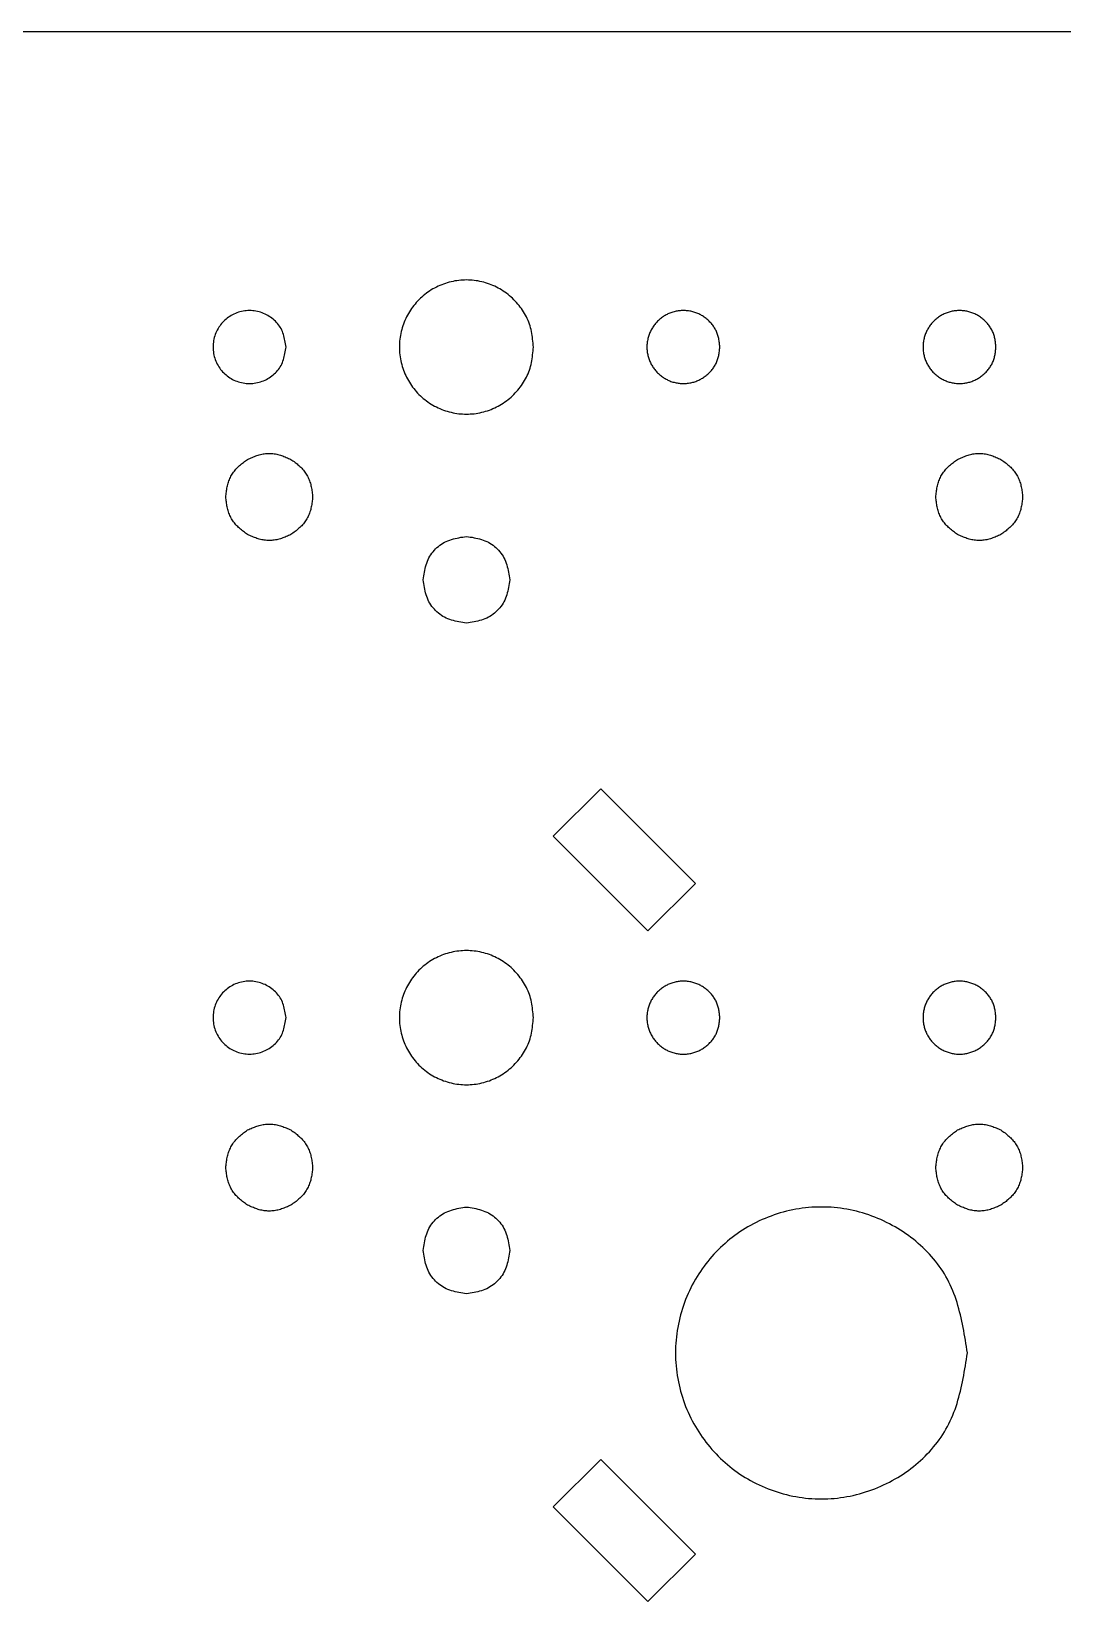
# Model space of a CAD drawing. Extents: x 1 to 215, y -90 to -6.
# Drawn here: x 141.78 to 167.92, y -45.49 to -5.68 of the extents above; entities that cross this region are included whole.
import ezdxf

# ---------------------------------------------------------------- set-up
doc = ezdxf.new("R2010")
doc.units = 0
for name, color, linetype in [('Cork_Diodes', 7, 'CONTINUOUS'), ('Cork_Holes', 7, 'CONTINUOUS'), ('Cork_Outline', 7, 'CONTINUOUS')]:
    doc.layers.add(name, color=color, linetype=linetype)

msp = doc.modelspace()

# ---------------------------------------------------------------- linework, layer by layer
at = {"layer": 'Cork_Diodes', "color": 2}
for points in [[(156.213418, -24.886792), (155.011998, -26.088212)], [(158.613417, -27.286801), (156.213418, -24.886792)], [(157.411999, -28.488221), (155.011998, -26.088212)], [(158.613417, -27.286801), (157.411999, -28.488221)], [(156.213418, -41.887012), (155.011998, -43.088432)], [(158.613417, -44.287021), (156.213418, -41.887012)], [(157.411999, -45.488441), (155.011998, -43.088432)], [(158.613417, -44.287021), (157.411999, -45.488441)]]:
    msp.add_lwpolyline(points, dxfattribs=at)
at = {"layer": 'Cork_Holes', "color": 1}
for points, knots in [([(154.509954, -13.685286), (154.503192, -13.751448), (154.489715, -13.883307), (154.460044, -14.079345), (154.411312, -14.270325), (154.334958, -14.451488), (154.235707, -14.620988), (154.116383, -14.778773), (153.979943, -14.923037), (153.827736, -15.051305), (153.661869, -15.160996), (153.484039, -15.25018), (153.29688, -15.318079), (153.103959, -15.363628), (152.908029, -15.386186), (152.711826, -15.386188), (152.515971, -15.363634), (152.323151, -15.318069), (152.136012, -15.250134), (151.958, -15.160925), (151.791734, -15.051373), (151.639329, -14.923275), (151.503466, -14.779049), (151.38598, -14.620707), (151.287878, -14.450786), (151.209492, -14.269865), (151.152514, -14.080087), (151.117784, -13.884049), (151.106045, -13.685286), (151.117784, -13.486523), (151.152514, -13.290484), (151.209492, -13.100707), (151.287878, -12.919785), (151.38598, -12.749865), (151.503466, -12.591523), (151.639329, -12.447296), (151.791734, -12.319199), (151.957999, -12.209647), (152.136011, -12.120439), (152.32315, -12.052505), (152.515975, -12.006975), (152.711823, -11.984386), (152.908031, -11.984389), (153.103955, -12.006982), (153.296881, -12.052494), (153.484039, -12.120393), (153.661869, -12.209575), (153.827736, -12.319266), (153.979943, -12.447535), (154.116383, -12.591799), (154.235707, -12.749584), (154.334958, -12.919084), (154.411311, -13.100247), (154.460046, -13.291226), (154.48972, -13.487265), (154.503194, -13.619124), (154.509954, -13.685286)], [0, 0, 0, 0, 0.199511, 0.397619, 0.594372, 0.789098, 0.985319, 1.182187, 1.381317, 1.579794, 1.778027, 1.976499, 2.175217, 2.373979, 2.569805, 2.765573, 2.961314, 3.159932, 3.358595, 3.557251, 3.755903, 3.954561, 4.153184, 4.348959, 4.544746, 4.740525, 4.939158, 5.137817, 5.336466, 5.535115, 5.733774, 5.932407, 6.128186, 6.323973, 6.519748, 6.718371, 6.917029, 7.115681, 7.314337, 7.512997, 7.711611, 7.907353, 8.103121, 8.298949, 8.497708, 8.696424, 8.894895, 9.093128, 9.291605, 9.490735, 9.687603, 9.883824, 10.07855, 10.275303, 10.473412, 10.672922, 10.672922, 10.672922, 10.672922]), ([(148.235093, -13.685286), (148.226646, -13.739474), (148.209885, -13.846986), (148.17361, -14.005056), (148.114604, -14.153978), (148.0242, -14.285121), (147.91084, -14.396611), (147.778113, -14.488581), (147.63062, -14.557546), (147.472684, -14.600467), (147.309967, -14.61521), (147.147137, -14.600444), (146.98914, -14.557713), (146.842262, -14.488936), (146.711258, -14.396308), (146.599045, -14.284068), (146.506463, -14.153133), (146.437667, -14.006381), (146.394916, -13.848383), (146.380185, -13.685286), (146.394916, -13.522189), (146.437667, -13.364191), (146.506463, -13.217439), (146.599045, -13.086503), (146.711258, -12.974263), (146.842262, -12.881635), (146.98914, -12.812858), (147.147137, -12.770128), (147.309967, -12.755362), (147.472684, -12.770105), (147.63062, -12.813025), (147.778113, -12.881991), (147.91084, -12.973961), (148.0242, -13.085451), (148.114604, -13.216593), (148.17361, -13.365516), (148.209887, -13.523585), (148.226646, -13.631098), (148.235093, -13.685286)], [0, 0, 0, 0, 0.164513, 0.326404, 0.485735, 0.64181, 0.800541, 0.960316, 1.123975, 1.286619, 1.448879, 1.611514, 1.774522, 1.937497, 2.095491, 2.253458, 2.411385, 2.574194, 2.737122, 2.900004, 3.062885, 3.225814, 3.388622, 3.546549, 3.704517, 3.86251, 4.025485, 4.188493, 4.351129, 4.513389, 4.676033, 4.839691, 4.999466, 5.158197, 5.314273, 5.473604, 5.635495, 5.800008, 5.800008, 5.800008, 5.800008]), ([(159.235071, -13.685286), (159.231392, -13.721284), (159.224058, -13.793031), (159.20792, -13.8997), (159.181396, -14.003613), (159.139853, -14.102184), (159.085848, -14.194408), (159.020922, -14.280261), (158.946685, -14.358762), (158.863864, -14.428559), (158.773613, -14.488248), (158.676853, -14.53678), (158.575015, -14.573715), (158.470046, -14.598501), (158.363431, -14.610704), (158.256681, -14.610709), (158.150113, -14.598492), (158.045185, -14.57376), (157.943365, -14.536769), (157.846511, -14.488208), (157.75604, -14.428596), (157.673113, -14.358892), (157.599191, -14.28041), (157.535261, -14.194256), (157.481883, -14.101803), (157.439232, -14.003363), (157.408229, -13.900103), (157.389332, -13.793435), (157.382944, -13.685286), (157.389331, -13.577137), (157.408225, -13.470468), (157.439233, -13.367209), (157.481883, -13.268769), (157.535262, -13.176315), (157.599191, -13.090162), (157.673112, -13.011679), (157.75604, -12.941977), (157.846504, -12.88236), (157.943369, -12.833832), (158.045192, -12.796867), (158.150107, -12.772066), (158.256681, -12.759867), (158.363432, -12.759864), (158.470041, -12.772082), (158.575025, -12.796811), (158.676849, -12.833793), (158.773613, -12.882322), (158.863863, -12.942013), (158.946684, -13.011809), (159.020919, -13.090312), (159.085847, -13.176163), (159.139851, -13.268388), (159.181398, -13.366958), (159.207915, -13.470873), (159.224061, -13.57754), (159.231393, -13.649287), (159.235071, -13.685286)], [0, 0, 0, 0, 0.108553, 0.21635, 0.323408, 0.429357, 0.53612, 0.643238, 0.751593, 0.85959, 0.967456, 1.075449, 1.183573, 1.291721, 1.398267, 1.504788, 1.611288, 1.719349, 1.827449, 1.93555, 2.043643, 2.151738, 2.259817, 2.366341, 2.472869, 2.57939, 2.68747, 2.795567, 2.903651, 3.011736, 3.119833, 3.227913, 3.334435, 3.440963, 3.547486, 3.655565, 3.76366, 3.871753, 3.979841, 4.087936, 4.196008, 4.302507, 4.409028, 4.515575, 4.623716, 4.731848, 4.839843, 4.947709, 5.055706, 5.16406, 5.271178, 5.377942, 5.483891, 5.590948, 5.698745, 5.807299, 5.807299, 5.807299, 5.807299]), ([(166.235057, -13.685286), (166.231378, -13.721284), (166.224044, -13.793031), (166.207906, -13.8997), (166.181382, -14.003613), (166.139839, -14.102184), (166.085834, -14.194408), (166.020908, -14.280261), (165.946671, -14.358762), (165.86385, -14.428559), (165.773599, -14.488248), (165.676839, -14.53678), (165.575001, -14.573715), (165.470032, -14.598501), (165.363417, -14.610704), (165.256667, -14.610709), (165.150099, -14.598492), (165.045171, -14.57376), (164.943351, -14.536769), (164.846497, -14.488208), (164.756026, -14.428596), (164.673099, -14.358892), (164.599177, -14.28041), (164.535247, -14.194256), (164.481869, -14.101803), (164.439218, -14.003363), (164.408215, -13.900103), (164.389318, -13.793435), (164.38293, -13.685286), (164.389317, -13.577137), (164.408211, -13.470468), (164.439219, -13.367209), (164.481869, -13.268769), (164.535248, -13.176315), (164.599177, -13.090162), (164.673098, -13.011679), (164.756026, -12.941977), (164.84649, -12.88236), (164.943355, -12.833832), (165.045178, -12.796867), (165.150093, -12.772066), (165.256667, -12.759867), (165.363418, -12.759864), (165.470027, -12.772082), (165.575011, -12.796811), (165.676835, -12.833793), (165.773599, -12.882322), (165.863849, -12.942013), (165.94667, -13.011809), (166.020905, -13.090312), (166.085833, -13.176163), (166.139837, -13.268388), (166.181384, -13.366958), (166.207901, -13.470873), (166.224047, -13.57754), (166.231379, -13.649287), (166.235057, -13.685286)], [0, 0, 0, 0, 0.108553, 0.21635, 0.323408, 0.429357, 0.53612, 0.643238, 0.751593, 0.85959, 0.967456, 1.075449, 1.183573, 1.291721, 1.398267, 1.504788, 1.611288, 1.719349, 1.827449, 1.93555, 2.043643, 2.151738, 2.259817, 2.366341, 2.472869, 2.57939, 2.68747, 2.795567, 2.903651, 3.011736, 3.119833, 3.227913, 3.334435, 3.440963, 3.547486, 3.655565, 3.76366, 3.871753, 3.979841, 4.087936, 4.196008, 4.302507, 4.409028, 4.515575, 4.623716, 4.731848, 4.839843, 4.947709, 5.055706, 5.16406, 5.271178, 5.377942, 5.483891, 5.590948, 5.698745, 5.807299, 5.807299, 5.807299, 5.807299]), ([(146.709966, -17.485285), (146.714432, -17.442604), (146.723341, -17.35745), (146.742657, -17.230638), (146.773951, -17.106684), (146.822413, -16.988589), (146.886038, -16.878387), (146.964091, -16.777375), (147.055788, -16.68829), (147.155947, -16.60815), (147.225236, -16.557859), (147.259966, -16.532652)], [0, 0, 0, 0, 0.128737, 0.256844, 0.384549, 0.511268, 0.638499, 0.765225, 0.892934, 1.021036, 1.149772, 1.149772, 1.149772, 1.149772]), ([(147.259966, -16.532652), (147.29916, -16.515179), (147.377357, -16.480318), (147.496834, -16.433639), (147.619833, -16.398771), (147.746339, -16.381697), (147.873594, -16.381691), (148.00009, -16.398788), (148.123111, -16.433572), (148.242574, -16.4803), (148.320771, -16.515173), (148.359966, -16.532652)], [0, 0, 0, 0, 0.128734, 0.256836, 0.384541, 0.511267, 0.6385, 0.765226, 0.892919, 1.02103, 1.149773, 1.149773, 1.149773, 1.149773]), ([(148.359966, -16.532652), (148.394696, -16.557859), (148.463985, -16.60815), (148.564144, -16.68829), (148.655841, -16.777375), (148.733894, -16.878387), (148.797519, -16.988589), (148.845981, -17.106684), (148.877277, -17.230638), (148.896597, -17.35745), (148.905502, -17.442603), (148.909966, -17.485285)], [0, 0, 0, 0, 0.128735, 0.256838, 0.384546, 0.511273, 0.638504, 0.765223, 0.892928, 1.021036, 1.149772, 1.149772, 1.149772, 1.149772]), ([(164.70993, -17.485285), (164.714396, -17.442604), (164.723305, -17.35745), (164.742621, -17.230638), (164.773915, -17.106684), (164.822377, -16.988589), (164.886002, -16.878387), (164.964055, -16.777375), (165.055752, -16.68829), (165.155911, -16.60815), (165.2252, -16.557859), (165.25993, -16.532652)], [0, 0, 0, 0, 0.128737, 0.256844, 0.384549, 0.511268, 0.638499, 0.765225, 0.892934, 1.021036, 1.149772, 1.149772, 1.149772, 1.149772]), ([(165.25993, -16.532652), (165.299124, -16.515179), (165.37732, -16.480318), (165.496797, -16.433639), (165.619795, -16.398771), (165.746302, -16.381697), (165.873557, -16.381691), (166.000054, -16.398788), (166.123075, -16.433572), (166.242538, -16.4803), (166.320735, -16.515173), (166.35993, -16.532652)], [0, 0, 0, 0, 0.128733, 0.256834, 0.384538, 0.511267, 0.6385, 0.765226, 0.892919, 1.02103, 1.149773, 1.149773, 1.149773, 1.149773]), ([(166.35993, -16.532652), (166.39466, -16.557859), (166.463949, -16.60815), (166.564108, -16.68829), (166.655805, -16.777375), (166.733858, -16.878387), (166.797483, -16.988589), (166.845945, -17.106684), (166.877241, -17.230638), (166.896561, -17.35745), (166.905466, -17.442603), (166.90993, -17.485285)], [0, 0, 0, 0, 0.128735, 0.256838, 0.384546, 0.511273, 0.638504, 0.765223, 0.892928, 1.021036, 1.149772, 1.149772, 1.149772, 1.149772]), ([(147.259966, -18.437917), (147.225236, -18.41271), (147.155947, -18.362419), (147.055788, -18.282279), (146.964091, -18.193194), (146.886037, -18.09218), (146.822409, -17.98197), (146.773956, -17.863865), (146.742655, -17.739914), (146.723336, -17.61311), (146.71443, -17.527963), (146.709966, -17.485285)], [0, 0, 0, 0, 0.128735, 0.256838, 0.384546, 0.511274, 0.638511, 0.765247, 0.892945, 1.02104, 1.14977, 1.14977, 1.14977, 1.14977]), ([(148.909966, -17.485285), (148.9055, -17.527963), (148.896591, -17.61311), (148.877275, -17.739914), (148.845976, -17.863866), (148.797523, -17.981969), (148.733895, -18.09218), (148.655841, -18.193194), (148.564144, -18.282279), (148.463985, -18.362419), (148.394696, -18.41271), (148.359966, -18.437917)], [0, 0, 0, 0, 0.12873, 0.256825, 0.384523, 0.511259, 0.638496, 0.765223, 0.892932, 1.021034, 1.14977, 1.14977, 1.14977, 1.14977]), ([(165.25993, -18.437917), (165.2252, -18.41271), (165.155911, -18.362419), (165.055752, -18.282279), (164.964055, -18.193194), (164.886001, -18.09218), (164.822373, -17.98197), (164.77392, -17.863865), (164.742619, -17.739914), (164.7233, -17.61311), (164.714394, -17.527963), (164.70993, -17.485285)], [0, 0, 0, 0, 0.128735, 0.256838, 0.384546, 0.511274, 0.638511, 0.765247, 0.892945, 1.02104, 1.14977, 1.14977, 1.14977, 1.14977]), ([(166.90993, -17.485285), (166.905464, -17.527963), (166.896555, -17.61311), (166.877239, -17.739914), (166.84594, -17.863866), (166.797487, -17.981969), (166.733859, -18.09218), (166.655805, -18.193194), (166.564108, -18.282279), (166.463949, -18.362419), (166.39466, -18.41271), (166.35993, -18.437917)], [0, 0, 0, 0, 0.12873, 0.256825, 0.384523, 0.511259, 0.638496, 0.765223, 0.892932, 1.021034, 1.14977, 1.14977, 1.14977, 1.14977]), ([(148.359966, -18.437917), (148.320772, -18.455389), (148.242576, -18.490247), (148.123094, -18.536914), (148.000102, -18.571802), (147.873592, -18.588871), (147.746339, -18.588879), (147.619842, -18.571781), (147.496821, -18.536997), (147.377358, -18.490269), (147.299161, -18.455396), (147.259966, -18.437917)], [0, 0, 0, 0, 0.128731, 0.256831, 0.38454, 0.511266, 0.638499, 0.765225, 0.892918, 1.021028, 1.149771, 1.149771, 1.149771, 1.149771]), ([(151.709956, -19.585282), (151.720016, -19.521188), (151.740014, -19.393773), (151.783302, -19.205846), (151.853577, -19.027739), (151.960264, -18.869563), (152.094243, -18.735585), (152.252418, -18.628895), (152.430524, -18.558618), (152.618447, -18.515326), (152.745862, -18.495334), (152.809956, -18.485277)], [0, 0, 0, 0, 0.194621, 0.386895, 0.577571, 0.765401, 0.955016, 1.142857, 1.333525, 1.525797, 1.720417, 1.720417, 1.720417, 1.720417]), ([(152.809956, -18.485277), (152.87405, -18.495334), (153.001465, -18.515326), (153.189387, -18.558618), (153.367494, -18.628895), (153.525669, -18.735585), (153.659648, -18.869563), (153.766335, -19.027739), (153.83661, -19.205846), (153.879898, -19.393773), (153.899896, -19.521188), (153.909956, -19.585282)], [0, 0, 0, 0, 0.194619, 0.38689, 0.57756, 0.7654, 0.955015, 1.142846, 1.333521, 1.525796, 1.720416, 1.720416, 1.720416, 1.720416]), ([(166.35993, -18.437917), (166.320736, -18.455389), (166.24254, -18.490247), (166.12306, -18.536914), (166.000067, -18.571802), (165.873557, -18.588871), (165.746303, -18.588879), (165.619806, -18.571781), (165.496785, -18.536997), (165.377322, -18.490269), (165.299125, -18.455396), (165.25993, -18.437917)], [0, 0, 0, 0, 0.128731, 0.256829, 0.384537, 0.511265, 0.638499, 0.765225, 0.892918, 1.021028, 1.149771, 1.149771, 1.149771, 1.149771]), ([(152.809956, -20.685288), (152.745862, -20.675224), (152.618448, -20.655217), (152.430524, -20.611922), (152.252424, -20.54164), (152.094238, -20.434973), (151.960258, -20.30099), (151.853587, -20.142806), (151.783299, -19.964709), (151.740014, -19.776789), (151.720016, -19.649376), (151.709956, -19.585282)], [0, 0, 0, 0, 0.194622, 0.386896, 0.577565, 0.765396, 0.955011, 1.142856, 1.333514, 1.525782, 1.720402, 1.720402, 1.720402, 1.720402]), ([(153.909956, -19.585282), (153.899896, -19.649376), (153.879898, -19.776789), (153.836613, -19.964709), (153.766325, -20.142806), (153.659654, -20.30099), (153.525674, -20.434973), (153.367488, -20.54164), (153.189388, -20.611922), (153.001464, -20.655217), (152.87405, -20.675224), (152.809956, -20.685288)], [0, 0, 0, 0, 0.19462, 0.386888, 0.577546, 0.765391, 0.955006, 1.142837, 1.333507, 1.52578, 1.720402, 1.720402, 1.720402, 1.720402]), ([(154.509954, -30.685241), (154.503192, -30.751403), (154.489715, -30.883262), (154.460044, -31.079301), (154.411312, -31.270281), (154.334958, -31.451443), (154.235707, -31.620944), (154.116378, -31.778728), (153.979949, -31.923004), (153.827736, -32.051267), (153.661866, -32.160951), (153.484039, -32.25014), (153.296883, -32.318053), (153.103956, -32.363573), (152.908031, -32.386165), (152.711824, -32.386167), (152.515974, -32.36358), (152.323148, -32.318043), (152.136011, -32.250094), (151.958002, -32.160879), (151.791734, -32.051334), (151.639323, -31.923242), (151.50347, -31.779004), (151.38598, -31.620663), (151.287878, -31.450742), (151.209492, -31.269821), (151.152514, -31.080043), (151.117784, -30.884004), (151.106045, -30.685242), (151.117784, -30.486481), (151.152512, -30.290451), (151.209496, -30.100683), (151.287878, -29.919767), (151.38598, -29.749846), (151.50347, -29.591504), (151.639323, -29.447267), (151.791734, -29.319175), (151.958002, -29.20963), (152.136011, -29.120415), (152.323148, -29.052466), (152.515974, -29.006929), (152.711824, -28.984342), (152.908031, -28.984344), (153.103956, -29.006936), (153.296883, -29.052456), (153.484039, -29.120369), (153.661866, -29.209558), (153.827736, -29.319242), (153.979949, -29.447505), (154.116378, -29.591781), (154.235707, -29.749565), (154.334959, -29.919066), (154.411308, -30.100223), (154.460047, -30.291193), (154.48972, -30.487223), (154.503194, -30.61908), (154.509954, -30.685241)], [0, 0, 0, 0, 0.199511, 0.397619, 0.594372, 0.789098, 0.985319, 1.182187, 1.381325, 1.579798, 1.778029, 1.976503, 2.175223, 2.373983, 2.569811, 2.765579, 2.961321, 3.159937, 3.358602, 3.557261, 3.755909, 3.954563, 4.153195, 4.34897, 4.544757, 4.740536, 4.939169, 5.137828, 5.336477, 5.535125, 5.733777, 5.932392, 6.128172, 6.323958, 6.519733, 6.718365, 6.917019, 7.115668, 7.314327, 7.512991, 7.711607, 7.907349, 8.103117, 8.298945, 8.497705, 8.696426, 8.8949, 9.09313, 9.291603, 9.490741, 9.68761, 9.88383, 10.078556, 10.275292, 10.473394, 10.672903, 10.672903, 10.672903, 10.672903]), ([(148.235093, -30.685241), (148.226646, -30.73943), (148.209885, -30.846945), (148.173606, -31.005021), (148.114614, -31.153953), (148.024194, -31.285088), (147.910834, -31.396572), (147.778123, -31.488569), (147.630615, -31.557506), (147.472683, -31.600423), (147.309967, -31.615165), (147.147138, -31.6004), (146.989145, -31.557673), (146.842252, -31.488924), (146.711264, -31.39627), (146.599051, -31.284035), (146.506452, -31.153108), (146.437671, -31.006346), (146.394916, -30.848342), (146.380185, -30.685242), (146.394916, -30.522144), (146.437668, -30.364147), (146.506459, -30.217396), (146.599051, -30.086469), (146.711258, -29.974225), (146.842259, -29.88159), (146.98914, -29.812819), (147.147139, -29.770103), (147.309967, -29.755347), (147.472682, -29.77008), (147.63062, -29.812986), (147.778116, -29.881945), (147.91084, -29.973923), (148.024194, -30.085417), (148.114607, -30.21655), (148.17361, -30.365472), (148.209887, -30.52354), (148.226646, -30.631053), (148.235093, -30.685241)], [0, 0, 0, 0, 0.164514, 0.326411, 0.48576, 0.641821, 0.800552, 0.960337, 1.123987, 1.286629, 1.448889, 1.611525, 1.774531, 1.937498, 2.095502, 2.253469, 2.411382, 2.574207, 2.737142, 2.900025, 3.062906, 3.225835, 3.388643, 3.546561, 3.704532, 3.862529, 4.025501, 4.188506, 4.351141, 4.5134, 4.676041, 4.839696, 4.999475, 5.15821, 5.314276, 5.473607, 5.635498, 5.800011, 5.800011, 5.800011, 5.800011]), ([(159.235071, -30.685241), (159.231392, -30.721244), (159.224059, -30.792992), (159.207921, -30.899662), (159.181391, -31.003575), (159.139856, -31.102155), (159.085849, -31.194388), (159.020924, -31.280242), (158.946686, -31.358738), (158.863862, -31.428521), (158.773611, -31.488203), (158.676853, -31.536737), (158.575014, -31.573674), (158.470049, -31.598489), (158.363431, -31.610684), (158.256681, -31.610691), (158.150113, -31.598475), (158.045183, -31.573736), (157.943366, -31.53673), (157.846515, -31.488163), (157.756042, -31.428559), (157.673112, -31.358867), (157.599189, -31.280391), (157.53526, -31.194236), (157.481879, -31.101774), (157.439237, -31.003325), (157.408228, -30.900064), (157.389331, -30.793396), (157.382944, -30.685247), (157.389331, -30.577098), (157.408228, -30.47043), (157.43923, -30.367167), (157.481883, -30.268725), (157.535261, -30.176271), (157.599191, -30.090117), (157.673111, -30.011637), (157.756036, -29.941937), (157.846514, -29.882348), (157.943365, -29.833791), (158.045191, -29.796824), (158.150106, -29.772021), (158.256681, -29.759822), (158.363432, -29.759819), (158.470041, -29.772038), (158.575026, -29.796767), (158.676854, -29.833753), (158.773602, -29.88231), (158.863868, -29.941973), (158.946685, -30.011766), (159.020919, -30.090267), (159.085847, -30.176118), (159.13985, -30.268343), (159.1814, -30.366917), (159.207912, -30.470835), (159.224062, -30.577502), (159.231393, -30.649245), (159.235071, -30.685241)], [0, 0, 0, 0, 0.108565, 0.216356, 0.323408, 0.429374, 0.536144, 0.643262, 0.751612, 0.859601, 0.967463, 1.075457, 1.183583, 1.291735, 1.398282, 1.504802, 1.611302, 1.719365, 1.827469, 1.935573, 2.043662, 2.151749, 2.259823, 2.366348, 2.472881, 2.57942, 2.687494, 2.795586, 2.903682, 3.01176, 3.119851, 3.227943, 3.334465, 3.440993, 3.547516, 3.655594, 3.763685, 3.871768, 3.979863, 4.087961, 4.196033, 4.302533, 4.409054, 4.515601, 4.623742, 4.731876, 4.83988, 4.947735, 5.055728, 5.164081, 5.271199, 5.377963, 5.483912, 5.59098, 5.698772, 5.80732, 5.80732, 5.80732, 5.80732]), ([(166.235057, -30.685241), (166.231378, -30.721244), (166.224045, -30.792992), (166.207907, -30.899662), (166.181377, -31.003575), (166.139842, -31.102155), (166.085835, -31.194388), (166.02091, -31.280242), (165.946672, -31.358738), (165.863848, -31.428521), (165.773597, -31.488203), (165.676839, -31.536737), (165.575, -31.573674), (165.470035, -31.598489), (165.363417, -31.610684), (165.256667, -31.610691), (165.150099, -31.598475), (165.045169, -31.573736), (164.943352, -31.53673), (164.846501, -31.488163), (164.756028, -31.428559), (164.673098, -31.358867), (164.599175, -31.280391), (164.535246, -31.194236), (164.481865, -31.101774), (164.439223, -31.003325), (164.408214, -30.900064), (164.389317, -30.793396), (164.38293, -30.685247), (164.389317, -30.577098), (164.408214, -30.47043), (164.439216, -30.367167), (164.481869, -30.268725), (164.535247, -30.176271), (164.599177, -30.090117), (164.673097, -30.011637), (164.756022, -29.941937), (164.8465, -29.882348), (164.943351, -29.833791), (165.045177, -29.796824), (165.150092, -29.772021), (165.256667, -29.759822), (165.363418, -29.759819), (165.470027, -29.772038), (165.575012, -29.796767), (165.67684, -29.833753), (165.773588, -29.88231), (165.863854, -29.941973), (165.946671, -30.011766), (166.020905, -30.090267), (166.085833, -30.176118), (166.139836, -30.268343), (166.181386, -30.366917), (166.207898, -30.470835), (166.224048, -30.577502), (166.231379, -30.649245), (166.235057, -30.685241)], [0, 0, 0, 0, 0.108565, 0.216356, 0.323408, 0.429374, 0.536144, 0.643262, 0.751612, 0.859601, 0.967463, 1.075457, 1.183583, 1.291735, 1.398282, 1.504802, 1.611302, 1.719365, 1.827469, 1.935573, 2.043662, 2.151749, 2.259823, 2.366348, 2.472881, 2.57942, 2.687494, 2.795586, 2.903682, 3.01176, 3.119851, 3.227943, 3.334465, 3.440993, 3.547516, 3.655594, 3.763685, 3.871768, 3.979863, 4.087961, 4.196033, 4.302533, 4.409054, 4.515601, 4.623742, 4.731876, 4.83988, 4.947735, 5.055728, 5.164081, 5.271199, 5.377963, 5.483912, 5.59098, 5.698772, 5.80732, 5.80732, 5.80732, 5.80732]), ([(147.259966, -33.532714), (147.29916, -33.515242), (147.377356, -33.480383), (147.496838, -33.433717), (147.61983, -33.398829), (147.74634, -33.381759), (147.873593, -33.381752), (148.00009, -33.39885), (148.123111, -33.433633), (148.242574, -33.480361), (148.320771, -33.515234), (148.359966, -33.532714)], [0, 0, 0, 0, 0.128731, 0.256831, 0.38454, 0.511266, 0.638499, 0.765225, 0.892918, 1.021028, 1.149771, 1.149771, 1.149771, 1.149771]), ([(165.25993, -33.532714), (165.299124, -33.515242), (165.37732, -33.480383), (165.4968, -33.433717), (165.619793, -33.398828), (165.746303, -33.381759), (165.873557, -33.381752), (166.000054, -33.39885), (166.123075, -33.433633), (166.242538, -33.480361), (166.320735, -33.515234), (166.35993, -33.532714)], [0, 0, 0, 0, 0.128731, 0.256829, 0.384537, 0.511265, 0.638499, 0.765225, 0.892918, 1.021028, 1.149771, 1.149771, 1.149771, 1.149771]), ([(146.709966, -34.485346), (146.714432, -34.442667), (146.723341, -34.357517), (146.742659, -34.230706), (146.773948, -34.106748), (146.822413, -33.98865), (146.886038, -33.878449), (146.964091, -33.777436), (147.055788, -33.688351), (147.155947, -33.608211), (147.225236, -33.557921), (147.259966, -33.532714)], [0, 0, 0, 0, 0.128731, 0.256832, 0.384548, 0.511268, 0.638499, 0.765225, 0.892934, 1.021036, 1.149771, 1.149771, 1.149771, 1.149771]), ([(148.359966, -33.532714), (148.394696, -33.557921), (148.463985, -33.608211), (148.564144, -33.688351), (148.655841, -33.777436), (148.733894, -33.878449), (148.797519, -33.98865), (148.845983, -34.106749), (148.877275, -34.230706), (148.896598, -34.357517), (148.905503, -34.442667), (148.909966, -34.485346)], [0, 0, 0, 0, 0.128735, 0.256838, 0.384546, 0.511273, 0.638504, 0.765223, 0.89294, 1.021041, 1.149772, 1.149772, 1.149772, 1.149772]), ([(164.70993, -34.485346), (164.714396, -34.442667), (164.723305, -34.357517), (164.742623, -34.230706), (164.773912, -34.106748), (164.822377, -33.98865), (164.886002, -33.878449), (164.964055, -33.777436), (165.055752, -33.688351), (165.155911, -33.608211), (165.2252, -33.557921), (165.25993, -33.532714)], [0, 0, 0, 0, 0.128731, 0.256832, 0.384548, 0.511268, 0.638499, 0.765225, 0.892934, 1.021036, 1.149771, 1.149771, 1.149771, 1.149771]), ([(166.35993, -33.532714), (166.39466, -33.557921), (166.463949, -33.608211), (166.564108, -33.688351), (166.655805, -33.777436), (166.733858, -33.878449), (166.797483, -33.98865), (166.845947, -34.106749), (166.877239, -34.230706), (166.896562, -34.357517), (166.905467, -34.442667), (166.90993, -34.485346)], [0, 0, 0, 0, 0.128735, 0.256838, 0.384546, 0.511273, 0.638504, 0.765223, 0.89294, 1.021041, 1.149772, 1.149772, 1.149772, 1.149772]), ([(147.259966, -35.437978), (147.225236, -35.412771), (147.155947, -35.362481), (147.055788, -35.28234), (146.964091, -35.193256), (146.886038, -35.092243), (146.822413, -34.982041), (146.773949, -34.863943), (146.742658, -34.739986), (146.723336, -34.613175), (146.71443, -34.528025), (146.709966, -34.485346)], [0, 0, 0, 0, 0.128735, 0.256838, 0.384546, 0.511273, 0.638504, 0.765223, 0.892939, 1.021041, 1.149772, 1.149772, 1.149772, 1.149772]), ([(148.909966, -34.485346), (148.9055, -34.528025), (148.896591, -34.613174), (148.877273, -34.739986), (148.845984, -34.863943), (148.797519, -34.982041), (148.733894, -35.092243), (148.655841, -35.193256), (148.564144, -35.28234), (148.463985, -35.362481), (148.394696, -35.412771), (148.359966, -35.437978)], [0, 0, 0, 0, 0.128731, 0.256832, 0.384548, 0.511268, 0.638499, 0.765225, 0.892934, 1.021036, 1.149771, 1.149771, 1.149771, 1.149771]), ([(165.25993, -35.437978), (165.2252, -35.412771), (165.155911, -35.362481), (165.055752, -35.28234), (164.964055, -35.193256), (164.886002, -35.092243), (164.822377, -34.982041), (164.773913, -34.863943), (164.742622, -34.739986), (164.7233, -34.613175), (164.714394, -34.528025), (164.70993, -34.485346)], [0, 0, 0, 0, 0.128735, 0.256838, 0.384546, 0.511273, 0.638504, 0.765223, 0.892939, 1.021041, 1.149772, 1.149772, 1.149772, 1.149772]), ([(166.90993, -34.485346), (166.905464, -34.528025), (166.896555, -34.613174), (166.877237, -34.739986), (166.845948, -34.863943), (166.797483, -34.982041), (166.733858, -35.092243), (166.655805, -35.193256), (166.564108, -35.28234), (166.463949, -35.362481), (166.39466, -35.412771), (166.35993, -35.437978)], [0, 0, 0, 0, 0.128731, 0.256832, 0.384548, 0.511268, 0.638499, 0.765225, 0.892934, 1.021036, 1.149771, 1.149771, 1.149771, 1.149771]), ([(148.359966, -35.437978), (148.320772, -35.45545), (148.242576, -35.490308), (148.123094, -35.536975), (148.000102, -35.571862), (147.873591, -35.588936), (147.746342, -35.588928), (147.619819, -35.571884), (147.496854, -35.536892), (147.377355, -35.490286), (147.29916, -35.455443), (147.259966, -35.437978)], [0, 0, 0, 0, 0.128731, 0.256831, 0.38454, 0.511266, 0.638499, 0.765225, 0.892949, 1.021038, 1.149758, 1.149758, 1.149758, 1.149758]), ([(151.709956, -36.585344), (151.720016, -36.52125), (151.740014, -36.393834), (151.783302, -36.205907), (151.853577, -36.0278), (151.960264, -35.869624), (152.094243, -35.735647), (152.252417, -35.628956), (152.430524, -35.558684), (152.618448, -35.515404), (152.745862, -35.495401), (152.809956, -35.485339)], [0, 0, 0, 0, 0.194621, 0.386895, 0.577571, 0.765401, 0.955016, 1.142857, 1.333523, 1.525794, 1.720415, 1.720415, 1.720415, 1.720415]), ([(152.809956, -35.485339), (152.87405, -35.495401), (153.001463, -35.515404), (153.189387, -35.558684), (153.367495, -35.628956), (153.525669, -35.735647), (153.659648, -35.869624), (153.766335, -36.0278), (153.83661, -36.205907), (153.879898, -36.393834), (153.899896, -36.52125), (153.909956, -36.585344)], [0, 0, 0, 0, 0.194621, 0.386891, 0.577558, 0.765399, 0.955014, 1.142844, 1.333519, 1.525794, 1.720415, 1.720415, 1.720415, 1.720415]), ([(165.509932, -39.185351), (165.476144, -39.402104), (165.409106, -39.832157), (165.263998, -40.464443), (165.027976, -41.06014), (164.666349, -41.584709), (164.212914, -42.030676), (163.68203, -42.398595), (163.092031, -42.674397), (162.460294, -42.846057), (161.809431, -42.905018), (161.158114, -42.845965), (160.526132, -42.675065), (159.938595, -42.400017), (159.414604, -42.029463), (158.965755, -41.580498), (158.595401, -41.056763), (158.320238, -40.46974), (158.14923, -39.837743), (158.090304, -39.185357), (158.14923, -38.532971), (158.320243, -37.900977), (158.59539, -37.313945), (158.96576, -36.790222), (159.414605, -36.341264), (159.938596, -35.970712), (160.526132, -35.695664), (161.158114, -35.524764), (161.809431, -35.465711), (162.460294, -35.524671), (163.092031, -35.696331), (163.682028, -35.972135), (164.212912, -36.340051), (164.666344, -36.786011), (165.027986, -37.310569), (165.263993, -37.906274), (165.409105, -38.538557), (165.476144, -38.968604), (165.509932, -39.185351)], [0, 0, 0, 0, 0.658051, 1.305623, 1.942967, 2.567259, 3.20219, 3.841303, 4.495917, 5.146484, 5.795523, 6.446066, 7.098089, 7.74997, 8.381955, 9.013834, 9.645537, 10.296787, 10.948508, 11.600034, 12.251544, 12.903265, 13.55453, 14.186218, 14.818092, 15.450077, 16.101957, 16.753981, 17.404523, 18.053562, 18.704128, 19.358741, 19.997855, 20.632782, 21.257059, 21.894419, 22.54199, 23.200024, 23.200024, 23.200024, 23.200024]), ([(166.35993, -35.437978), (166.320736, -35.45545), (166.24254, -35.490308), (166.12306, -35.536975), (166.000068, -35.571863), (165.873557, -35.588936), (165.746306, -35.588928), (165.619783, -35.571884), (165.496818, -35.536892), (165.377319, -35.490286), (165.299124, -35.455443), (165.25993, -35.437978)], [0, 0, 0, 0, 0.128731, 0.256829, 0.384537, 0.511265, 0.638499, 0.765225, 0.892949, 1.021039, 1.149758, 1.149758, 1.149758, 1.149758]), ([(152.809956, -37.685349), (152.745862, -37.675287), (152.618448, -37.655284), (152.430524, -37.612004), (152.252417, -37.541731), (152.094243, -37.435041), (151.960264, -37.301063), (151.853577, -37.142887), (151.783302, -36.96478), (151.740014, -36.776854), (151.720016, -36.649438), (151.709956, -36.585344)], [0, 0, 0, 0, 0.194621, 0.386892, 0.577558, 0.765399, 0.955014, 1.142844, 1.33352, 1.525794, 1.720415, 1.720415, 1.720415, 1.720415]), ([(153.909956, -36.585344), (153.899896, -36.649438), (153.879898, -36.776854), (153.83661, -36.96478), (153.766335, -37.142887), (153.659648, -37.301063), (153.525669, -37.435041), (153.367495, -37.541732), (153.189387, -37.612003), (153.001463, -37.655284), (152.87405, -37.675287), (152.809956, -37.685349)], [0, 0, 0, 0, 0.194621, 0.386895, 0.577571, 0.765401, 0.955016, 1.142857, 1.333524, 1.525794, 1.720415, 1.720415, 1.720415, 1.720415])]:
    msp.add_open_spline(points, degree=3, knots=knots, dxfattribs=at)
at = {"layer": 'Cork_Outline', "color": 7}
msp.add_lwpolyline([(3.30962, -5.683519), (212.30844, -5.683519)], dxfattribs=at)

doc.saveas('drawing.dxf')
